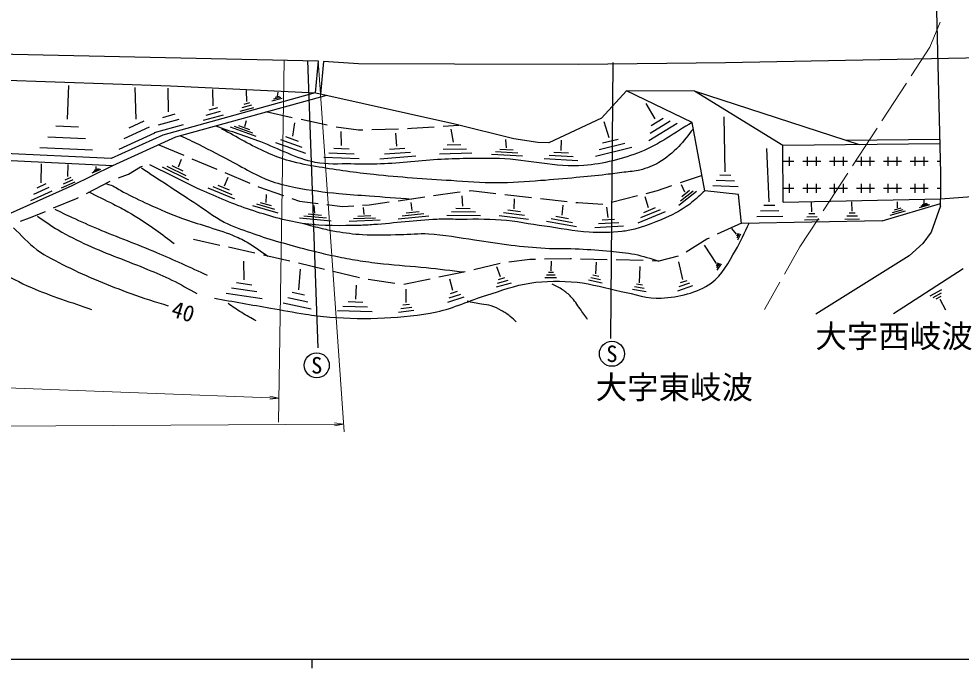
# Model space of a CAD drawing. Units: millimetres, scale not verified. Extents: x 40000 to 680000, y 20000 to 380000.
# Drawn here: x 235391 to 340239, y 204000 to 276265 of the extents above; entities that cross this region are included whole.
import ezdxf
from ezdxf.enums import TextEntityAlignment as Align

# ---------------------------------------------------------------- set-up
doc = ezdxf.new("R2010")
doc.units = ezdxf.units.MM
doc.header["$LTSCALE"] = 1000
for name, color, linetype, lineweight in [('M-BGD', 7, 'Continuous', 25), ('M-BMK-HTXT', 7, 'Continuous', 13), ('M-STR-HTXT', 7, 'Continuous', 13), ('M-STR-STR1', 1, 'Continuous', 25), ('M-STR-STRC', 7, 'Continuous', 25), ('M-TTL-BAND', 7, 'Continuous', 25)]:
    doc.layers.add(name, color=color, linetype=linetype, lineweight=lineweight)
doc.styles.add('ＭＳ ゴシック', font='')
doc.styles.get('ＭＳ ゴシック').set_extended_font_data('MS Gothic')

# ---------------------------------------------------------------- blocks, each defined once
blk = doc.blocks.new('open_arrow')
at = {"color": 0, "linetype": 'Continuous', "lineweight": -2}
blk.add_lwpolyline([(7.5, 1.25), (0, 0), (7.5, -1.25)], dxfattribs=at)

msp = doc.modelspace()

# ---------------------------------------------------------------- linework, layer by layer
at = {"layer": 'M-BGD'}
for p, q in [((229568, 272458), (268701, 271584)), ((268701, 271584), (268377, 268013)), ((353991, 272151), (314033, 271352)), ((273188, 271255), (269295, 271504)), ((283877, 271239), (273188, 271255)), ((297650, 271189), (283877, 271239)), ((314033, 271352), (297650, 271189)), ((252269, 268787), (229293, 269562)), ((240801, 265097), (240968, 268848)), ((248443, 265110), (248351, 268616)), ((252041, 265925), (252011, 268547)), ((268419, 268011), (252269, 268787)), ((268377, 268013), (251410, 263321)), ((269629, 267739), (252838, 263095)), ((256997, 266573), (256976, 268407)), ((260742, 267063), (260728, 268302)), ((264679, 267399), (263534, 267120)), ((264537, 267507), (263719, 267308)), ((264395, 267615), (263904, 267496)), ((264164, 267654), (264229, 268098)), ((283915, 264528), (268419, 268011)), ((302995, 268268), (300223, 265215)), ((310587, 268218), (302995, 268268)), ((310312, 264728), (302995, 268268)), ((328917, 262249), (310587, 268218)), ((320401, 262180), (310587, 268218)), ((257481, 266373), (256519, 266108)), ((261510, 266373), (259994, 265956)), ((261289, 266651), (260207, 266353)), ((261069, 266928), (260419, 266749)), ((306193, 265140), (305204, 266825)), ((252734, 265639), (251359, 265260)), ((258134, 265552), (255890, 264934)), ((257808, 265963), (256205, 265521)), ((262890, 265937), (265813, 265302)), ((313985, 259248), (313878, 265361)), ((242020, 264207), (239509, 264319)), ((249308, 264876), (247612, 264103)), ((253667, 264465), (250459, 263582)), ((253200, 265052), (250909, 264421)), ((261437, 263551), (259402, 264287)), ((261092, 263917), (259871, 264359)), ((260523, 264284), (260708, 264942)), ((265861, 263204), (266097, 264699)), ((266787, 265090), (269710, 264455)), ((270684, 264245), (273188, 263911)), ((279097, 264080), (281621, 264243)), ((282616, 264307), (284330, 264418)), ((290458, 262904), (283915, 264528)), ((300223, 265215), (294354, 262480)), ((301086, 263023), (300535, 264793)), ((308645, 264603), (305499, 262680)), ((307866, 264890), (305618, 263516)), ((307087, 265177), (305738, 264353)), ((311710, 257123), (310312, 264728)), ((251410, 263321), (245670, 260704)), ((250487, 263528), (246531, 261725)), ((249898, 264202), (247071, 262914)), ((261782, 263184), (258933, 264216)), ((271283, 262152), (271269, 263728)), ((273188, 263911), (273653, 263925)), ((274649, 263953), (277639, 264039)), ((277451, 262102), (277325, 263555)), ((278636, 264067), (279097, 264080)), ((283754, 262549), (283496, 264004)), ((242801, 262920), (238616, 263105)), ((252838, 263095), (245825, 259898)), ((250976, 262246), (253732, 261084)), ((267320, 261272), (263981, 262479)), ((266922, 261943), (264537, 262805)), ((266524, 262614), (265093, 263131)), ((284583, 262244), (283040, 262206)), ((289648, 261899), (289592, 262838)), ((293143, 262505), (290458, 262904)), ((294354, 262480), (293143, 262505)), ((295748, 261612), (295776, 262764)), ((302828, 262396), (299956, 261684)), ((302070, 262843), (300347, 262416)), ((337849, 262339), (320401, 262163)), ((320420, 255868), (320401, 262180)), ((337838, 262837), (327432, 262733)), ((245825, 259898), (218201, 261258)), ((245670, 260704), (218237, 262054)), ((243583, 261632), (237724, 261892)), ((272705, 261223), (269877, 261330)), ((272135, 261770), (270438, 261834)), ((278955, 261405), (276089, 261186)), ((278339, 261845), (276620, 261714)), ((285784, 261299), (282183, 261211)), ((285184, 261771), (282612, 261709)), ((291429, 260969), (287967, 261161)), ((290915, 261309), (288443, 261447)), ((290402, 261650), (288919, 261732)), ((296547, 261307), (294936, 261405)), ((303586, 261948), (299565, 260952)), ((318889, 255910), (318634, 261823)), ((237891, 258032), (237912, 260119)), ((240856, 258709), (240870, 260056)), ((253137, 259802), (253474, 260661)), ((254650, 260697), (257407, 259536)), ((273275, 260677), (269316, 260825)), ((279570, 260964), (275558, 260658)), ((297602, 260475), (293843, 260702)), ((297074, 260891), (294390, 261053)), ((320406, 260407), (321619, 260407)), ((321121, 260906), (321121, 259909)), ((322616, 260407), (324610, 260407)), ((323115, 260906), (323115, 259909)), ((324112, 260906), (324112, 259909)), ((325607, 260407), (327601, 260407)), ((326106, 260906), (326106, 259909)), ((327102, 260906), (327102, 259909)), ((328598, 260407), (330592, 260407)), ((329096, 260906), (329096, 259909)), ((330093, 260906), (330093, 259909)), ((331589, 260407), (333583, 260407)), ((332087, 260906), (332087, 259909)), ((333084, 260906), (333084, 259909)), ((334580, 260407), (336574, 260407)), ((335078, 260906), (335078, 259909)), ((336075, 260906), (336075, 259909)), ((337571, 260407), (337874, 260407)), ((245825, 259898), (241270, 257662)), ((244494, 259515), (243514, 259086)), ((244351, 259549), (243651, 259242)), ((244207, 259582), (243787, 259398)), ((243995, 259553), (243984, 259837)), ((247587, 258961), (248934, 259806)), ((248934, 259806), (249165, 259862)), ((254297, 258312), (251377, 259763)), ((253992, 258806), (251907, 259842)), ((253687, 259300), (252436, 259921)), ((258325, 259149), (261082, 257987)), ((241611, 258095), (240082, 257409)), ((241396, 258356), (240304, 257866)), ((241182, 258617), (240526, 258323)), ((242911, 256823), (245570, 258191)), ((246497, 258556), (247587, 258961)), ((258275, 257673), (258663, 258662)), ((309003, 258041), (311341, 258847)), ((315014, 258186), (312991, 258285)), ((314599, 258813), (313385, 258873)), ((241270, 257662), (231405, 253276)), ((239060, 257081), (236692, 256018)), ((238727, 257485), (237036, 256726)), ((238394, 257889), (237380, 257434)), ((259407, 256182), (256453, 257405)), ((259115, 256686), (257004, 257560)), ((258822, 257191), (257556, 257715)), ((262000, 257600), (262046, 257581)), ((262046, 257581), (264821, 256605)), ((281544, 256606), (284161, 256990)), ((284161, 256990), (284505, 257028)), ((285496, 257138), (285681, 257159)), ((285681, 257159), (288468, 256842)), ((305202, 256843), (306446, 257159)), ((306446, 257159), (308061, 257716)), ((310808, 257063), (308833, 255490)), ((310404, 257104), (308993, 255981)), ((309496, 256986), (309130, 257784)), ((310000, 257146), (309153, 256471)), ((315469, 256724), (311710, 257123)), ((315429, 257558), (312597, 257698)), ((320415, 257416), (321619, 257416)), ((321121, 257915), (321121, 256918)), ((322616, 257416), (324610, 257416)), ((323115, 257915), (323115, 256918)), ((324112, 257915), (324112, 256918)), ((325607, 257416), (327601, 257416)), ((326106, 257915), (326106, 256918)), ((327102, 257915), (327102, 256918)), ((328598, 257416), (330592, 257416)), ((329096, 257915), (329096, 256918)), ((330093, 257915), (330093, 256918)), ((331589, 257416), (333583, 257416)), ((332087, 257915), (332087, 256918)), ((333084, 257915), (333084, 256918)), ((334580, 257416), (336574, 257416)), ((335078, 257915), (335078, 256918)), ((336075, 257915), (336075, 256918)), ((337571, 257416), (337914, 257416)), ((239265, 255215), (241808, 256255)), ((241808, 256255), (242024, 256366)), ((262895, 255825), (262946, 256701)), ((265761, 256274), (266604, 255977)), ((266604, 255977), (268686, 255721)), ((274370, 255555), (276612, 255883)), ((277598, 256028), (280558, 256462)), ((279172, 254929), (279025, 255836)), ((284800, 255400), (284702, 256557)), ((289458, 256730), (292430, 256393)), ((290513, 255125), (290555, 256227)), ((293421, 256280), (296393, 255943)), ((297383, 255831), (297583, 255808)), ((301337, 255863), (304236, 256598)), ((305450, 255225), (305085, 256439)), ((315794, 253502), (315469, 256724)), ((320420, 255868), (337929, 256239)), ((328105, 254874), (328087, 255915)), ((333160, 255228), (333174, 255900)), ((336128, 255718), (336111, 256072)), ((337931, 255470), (337929, 256239)), ((236574, 254114), (238342, 254837)), ((264257, 254643), (261443, 255447)), ((263872, 255050), (261862, 255625)), ((263487, 255457), (262281, 255802)), ((268321, 254651), (268253, 255482)), ((269675, 255600), (271416, 255386)), ((271416, 255386), (272651, 255457)), ((273646, 255514), (274370, 255555)), ((273815, 254488), (273747, 255286)), ((279931, 254800), (278477, 254654)), ((285622, 255135), (284022, 255150)), ((291202, 254794), (289805, 254967)), ((295860, 254401), (295944, 255525)), ((297583, 255808), (300368, 255644)), ((300955, 254145), (300814, 255319)), ((306733, 255000), (304573, 254101)), ((306179, 255225), (304883, 254686)), ((319963, 254893), (317903, 254868)), ((319525, 255506), (318289, 255491)), ((323616, 254787), (323598, 255821)), ((331464, 253777), (337930, 255720)), ((333991, 254872), (332304, 254391)), ((333754, 255027), (332549, 254684)), ((333518, 255182), (332795, 254976)), ((336703, 255570), (335584, 255238)), ((336537, 255640), (335738, 255403)), ((336372, 255711), (335892, 255569)), ((337931, 255470), (336918, 252516)), ((235563, 253733), (236574, 254114)), ((270129, 253737), (266632, 254086)), ((269607, 254064), (267109, 254314)), ((269085, 254391), (267586, 254541)), ((275588, 253849), (272161, 253709)), ((275076, 254095), (272628, 253995)), ((274564, 254341), (273095, 254281)), ((280997, 254292), (277606, 253952)), ((280464, 254546), (278041, 254303)), ((286753, 254354), (283021, 254389)), ((286188, 254744), (283522, 254769)), ((292105, 253945), (288845, 254347)), ((291654, 254370), (289325, 254657)), ((297006, 253564), (294621, 253989)), ((296557, 254024), (295126, 254279)), ((301664, 253918), (300308, 253850)), ((307287, 254776), (304262, 253517)), ((331464, 253777), (315794, 253502)), ((320402, 254281), (317518, 254246)), ((324438, 253883), (322827, 253855)), ((324201, 254224), (323051, 254203)), ((323965, 254564), (323275, 254552)), ((328932, 253964), (327311, 253935)), ((328695, 254306), (327536, 254286)), ((328457, 254649), (327762, 254637)), ((297455, 253105), (294116, 253699)), ((302662, 253180), (299497, 253022)), ((302163, 253549), (299903, 253436)), ((315815, 253529), (313094, 252287)), ((315243, 252314), (314741, 252946)), ((257750, 251052), (254830, 251700)), ((311932, 251756), (309638, 250314)), ((312187, 251873), (311932, 251756)), ((315386, 252377), (315240, 252077)), ((315538, 252346), (315295, 251846)), ((315690, 252315), (315350, 251616)), ((336918, 252516), (335989, 251250)), ((261643, 250188), (258723, 250836)), ((313021, 249047), (311699, 251095)), ((335989, 251250), (334470, 249899)), ((263086, 249867), (262616, 249972)), ((265528, 249291), (263086, 249867)), ((296739, 249562), (293882, 249508)), ((296872, 249558), (296739, 249562)), ((308767, 249847), (306614, 249309)), ((334470, 249899), (324087, 243400)), ((260454, 247227), (260443, 249278)), ((269409, 248374), (266499, 249062)), ((288929, 249024), (286021, 248326)), ((288985, 247564), (288580, 248675)), ((292265, 249477), (289915, 249168)), ((292885, 249489), (292265, 249477)), ((294606, 248207), (294651, 249311)), ((300859, 249456), (297869, 249533)), ((299598, 247894), (299668, 249168)), ((304846, 249354), (301856, 249431)), ((304456, 246899), (304515, 248691)), ((306614, 249309), (305842, 249328)), ((309282, 247246), (308829, 249225)), ((313195, 249094), (312981, 248795)), ((313366, 249040), (313010, 248540)), ((313537, 248985), (313038, 248286)), ((266530, 246103), (266738, 248392)), ((273291, 247458), (270380, 248145)), ((284904, 248058), (282120, 247500)), ((285051, 248093), (284904, 248058)), ((295231, 247458), (293920, 247458)), ((295055, 247739), (294118, 247739)), ((294879, 248020), (294317, 248020)), ((300111, 247221), (299025, 247458)), ((299912, 247601), (299260, 247744)), ((332697, 243484), (340463, 248464)), ((261310, 246641), (259602, 246903)), ((272869, 245077), (272967, 246613)), ((277224, 246817), (274265, 247249)), ((281142, 247304), (278210, 246717)), ((283692, 246046), (283331, 247310)), ((290165, 246858), (288486, 246403)), ((289797, 247143), (288599, 246818)), ((289430, 247428), (288711, 247233)), ((300310, 246840), (298789, 247172)), ((304987, 246249), (303888, 246436)), ((304778, 246620), (304119, 246733)), ((310347, 246545), (308669, 245969)), ((310022, 246834), (308824, 246422)), ((309698, 247122), (308978, 246875)), ((262457, 245098), (258471, 245710)), ((261884, 245869), (259037, 246307)), ((267159, 245501), (265818, 245793)), ((278497, 244686), (278497, 246179)), ((284528, 245597), (283230, 245185)), ((284156, 245908), (283377, 245661)), ((305196, 245877), (303658, 246139)), ((336799, 245445), (338093, 246144)), ((337135, 245268), (338059, 245767)), ((337471, 245091), (338025, 245391)), ((267929, 243940), (264799, 244621)), ((267544, 244720), (265309, 245207)), ((273673, 244711), (272021, 244759)), ((278864, 244491), (278130, 244387)), ((284900, 245287), (283082, 244710)), ((337849, 245057), (338484, 243891)), ((274709, 243654), (270854, 243767)), ((274191, 244182), (271438, 244263)), ((279354, 243820), (277641, 243575)), ((279109, 244156), (277885, 243981))]:
    msp.add_line(p, q, dxfattribs=at)
for points, knots in [([(310312, 264728), (308404, 263640), (306631, 262272), (304589, 261464), (302571, 260665), (300422, 260112), (298258, 259944), (295134, 259702), (292020, 260597), (288888, 260704), (286723, 260777), (284553, 260715), (282389, 260619), (280134, 260520), (277892, 260197), (275636, 260113), (274539, 260072), (273441, 260090), (272344, 260113), (271021, 260141), (269674, 260018), (268377, 260282), (266257, 260713), (264331, 261818), (262299, 262561), (260644, 263166), (258979, 263743), (257319, 264334)], [0, 0, 0, 0, 1, 1, 1, 2, 2, 2, 3, 3, 3, 4, 4, 4, 5, 5, 5, 6, 6, 6, 7, 7, 7, 8, 8, 8, 9, 9, 9, 9]), ([(253378, 263244), (254044, 262932), (254718, 262634), (255378, 262308), (256686, 261660), (257969, 260963), (259260, 260282), (260107, 259835), (260930, 259345), (261793, 258931), (262372, 258653), (262957, 258379), (263565, 258172), (264418, 257881), (265299, 257672), (266182, 257496), (267771, 257181), (269383, 256994), (270993, 256821), (272116, 256700), (273244, 256653), (274370, 256568), (275939, 256449), (277507, 256329), (279076, 256210)], [0, 0, 0, 0, 1, 1, 1, 2, 2, 2, 3, 3, 3, 4, 4, 4, 5, 5, 5, 6, 6, 6, 7, 7, 7, 8, 8, 8, 8]), ([(310413, 263996), (309878, 263349), (309406, 262645), (308809, 262054), (308141, 261393), (307426, 260757), (306614, 260282), (305961, 259899), (305236, 259633), (304504, 259438), (303928, 259284), (303323, 259264), (302732, 259184), (302057, 259094), (301382, 259008), (300706, 258931), (299610, 258807), (298512, 258697), (297414, 258594), (296092, 258470), (294771, 258347), (293447, 258256), (291816, 258144), (290185, 258004), (288551, 258003), (286860, 258001), (285173, 258148), (283486, 258256), (280613, 258440), (277738, 258621), (274876, 258931), (272843, 259152), (270815, 259429), (268799, 259775), (267695, 259965), (266584, 260144), (265507, 260451), (264642, 260696), (263796, 261015), (262975, 261379), (261260, 262140), (259654, 263124), (257994, 263996)], [0, 0, 0, 0, 1, 1, 1, 2, 2, 2, 3, 3, 3, 4, 4, 4, 5, 5, 5, 6, 6, 6, 7, 7, 7, 8, 8, 8, 9, 9, 9, 10, 10, 10, 11, 11, 11, 12, 12, 12, 13, 13, 13, 14, 14, 14, 14]), ([(311710, 257123), (311222, 256685), (310765, 256207), (310244, 255808), (309711, 255400), (309152, 255020), (308556, 254711), (307076, 253943), (305516, 253310), (303913, 252854), (303446, 252721), (302962, 252648), (302478, 252601), (301274, 252481), (300057, 252449), (298849, 252516), (297176, 252609), (295528, 252962), (293869, 253191), (292264, 253413), (290672, 253740), (289057, 253867), (287374, 253998), (285681, 253937), (283993, 253951), (283289, 253957), (282585, 253981), (281882, 253951), (279541, 253853), (277214, 253520), (274876, 253360), (274342, 253324), (273808, 253282), (273273, 253276), (271274, 253251), (269259, 253173), (267279, 253445), (265326, 253713), (263418, 254278), (261540, 254880), (259639, 255489), (257794, 256267), (255969, 257074), (253932, 257976), (251973, 259044), (249975, 260029)], [0, 0, 0, 0, 1, 1, 1, 2, 2, 2, 3, 3, 3, 4, 4, 4, 5, 5, 5, 6, 6, 6, 7, 7, 7, 8, 8, 8, 9, 9, 9, 10, 10, 10, 11, 11, 11, 12, 12, 12, 13, 13, 13, 14, 14, 14, 15, 15, 15, 15]), ([(284904, 248058), (283503, 248222), (282104, 248404), (280701, 248549), (279127, 248711), (277546, 248799), (275974, 248971), (275099, 249066), (274226, 249175), (273357, 249309), (272566, 249430), (271777, 249567), (270993, 249731), (269691, 250002), (268399, 250326), (267111, 250659), (266093, 250922), (265079, 251201), (264072, 251503), (263109, 251793), (262148, 252090), (261202, 252432), (260204, 252792), (259189, 253125), (258248, 253613), (257056, 254231), (255995, 255074), (254871, 255808), (252924, 257080), (250982, 258361), (249037, 259638)], [0, 0, 0, 0, 1, 1, 1, 2, 2, 2, 3, 3, 3, 4, 4, 4, 5, 5, 5, 6, 6, 6, 7, 7, 7, 8, 8, 8, 9, 9, 9, 10, 10, 10, 10]), ([(243126, 257029), (244058, 256566), (244997, 256113), (245924, 255639), (246462, 255364), (247006, 255101), (247528, 254795), (248598, 254168), (249633, 253480), (250651, 252769), (251343, 252286), (252001, 251756), (252677, 251250)], [0, 0, 0, 0, 1, 1, 1, 2, 2, 2, 3, 3, 3, 4, 4, 4, 4]), ([(245039, 257926), (245249, 257867), (245468, 257833), (245670, 257750), (246148, 257552), (246563, 257229), (247021, 256990), (247935, 256512), (248867, 256065), (249807, 255639), (251058, 255072), (252317, 254514), (253605, 254036), (254464, 253716), (255352, 253481), (256222, 253191), (257210, 252863), (258212, 252571), (259176, 252178), (259724, 251956), (260266, 251711), (260780, 251419), (261585, 250961), (262317, 250384), (263086, 249867)], [0, 0, 0, 0, 1, 1, 1, 2, 2, 2, 3, 3, 3, 4, 4, 4, 5, 5, 5, 6, 6, 6, 7, 7, 7, 8, 8, 8, 8]), ([(256391, 247705), (254505, 248549), (252636, 249429), (250735, 250237), (248586, 251151), (246387, 251946), (244236, 252854), (243272, 253260), (242316, 253683), (241366, 254120), (240714, 254419), (240071, 254739), (239424, 255048)], [0, 0, 0, 0, 1, 1, 1, 2, 2, 2, 3, 3, 3, 4, 4, 4, 4]), ([(237483, 254289), (238242, 253782), (238974, 253232), (239762, 252769), (240825, 252145), (241932, 251595), (243054, 251081), (245234, 250083), (247512, 249311), (249722, 248380), (250628, 247999), (251541, 247631), (252423, 247198), (253373, 246733), (254280, 246185), (255209, 245679)], [0, 0, 0, 0, 1, 1, 1, 2, 2, 2, 3, 3, 3, 4, 4, 4, 5, 5, 5, 5]), ([(234782, 253023), (235654, 252207), (236435, 251281), (237398, 250575), (238414, 249830), (239560, 249274), (240690, 248718), (243021, 247571), (245433, 246589), (247865, 245679), (249223, 245171), (250623, 244779), (252001, 244328)], [0, 0, 0, 0, 1, 1, 1, 2, 2, 2, 3, 3, 3, 4, 4, 4, 4]), ([(257150, 245172), (259232, 244807), (261314, 244439), (263397, 244075), (264691, 243849), (265980, 243594), (267279, 243400), (268177, 243266), (269075, 243125), (269981, 243062), (272002, 242922), (274035, 242875), (276058, 242978), (278010, 243077), (279974, 243229), (281882, 243653), (283793, 244078), (285582, 244936), (287453, 245510), (289046, 245999), (290616, 246620), (292265, 246861), (293991, 247113), (295761, 247109), (297498, 246945), (299157, 246789), (300756, 246240), (302394, 245932), (303880, 245652), (305358, 245077), (306868, 245172), (308804, 245295), (310851, 245745), (312439, 246861), (313673, 247728), (314352, 249204), (315140, 250490), (315728, 251450), (316138, 252508), (316637, 253517)], [0, 0, 0, 0, 1, 1, 1, 2, 2, 2, 3, 3, 3, 4, 4, 4, 5, 5, 5, 6, 6, 6, 7, 7, 7, 8, 8, 8, 9, 9, 9, 10, 10, 10, 11, 11, 11, 12, 12, 12, 13, 13, 13, 13]), ([(267059, 253479), (267751, 253299), (268440, 253102), (269136, 252938), (269668, 252813), (270201, 252689), (270740, 252601), (271691, 252445), (272649, 252319), (273610, 252263), (275015, 252181), (276424, 252244), (277831, 252263), (278872, 252277), (279914, 252401), (280954, 252347), (282683, 252258), (284388, 251909), (286103, 251672), (287455, 251485), (288799, 251240), (290155, 251081), (291417, 250933), (292684, 250814), (293953, 250743), (295217, 250673), (296486, 250719), (297751, 250659), (298907, 250604), (300061, 250520), (301212, 250406), (302115, 250316), (303024, 250248), (303913, 250068), (304830, 249883), (305714, 249562), (306614, 249309)], [0, 0, 0, 0, 1, 1, 1, 2, 2, 2, 3, 3, 3, 4, 4, 4, 5, 5, 5, 6, 6, 6, 7, 7, 7, 8, 8, 8, 9, 9, 9, 10, 10, 10, 11, 11, 11, 12, 12, 12, 12]), ([(229126, 251841), (230027, 250997), (230894, 250117), (231827, 249309), (232236, 248955), (232641, 248591), (233093, 248296), (234263, 247532), (235530, 246920), (236807, 246354), (238973, 245396), (241253, 244722), (243476, 243906)], [0, 0, 0, 0, 1, 1, 1, 2, 2, 2, 3, 3, 3, 4, 4, 4, 4]), ([(298680, 242809), (298399, 243203), (298122, 243600), (297836, 243991), (297503, 244445), (297212, 244935), (296823, 245341), (296546, 245630), (296224, 245875), (295894, 246101), (295532, 246350), (295131, 246536), (294749, 246753)], [0, 0, 0, 0, 1, 1, 1, 2, 2, 2, 3, 3, 3, 4, 4, 4, 4]), ([(261793, 242640), (261258, 242950), (260714, 243244), (260189, 243569), (259675, 243887), (259179, 244235), (258675, 244568)], [0, 0, 0, 0, 1, 1, 1, 2, 2, 2, 2]), ([(290745, 242556), (290520, 242753), (290308, 242965), (290070, 243147), (289748, 243393), (289411, 243624), (289057, 243822), (288706, 244019), (288346, 244212), (287960, 244328), (287606, 244435), (287227, 244431), (286863, 244497), (286325, 244595), (285793, 244722), (285259, 244835)], [0, 0, 0, 0, 1, 1, 1, 2, 2, 2, 3, 3, 3, 4, 4, 4, 5, 5, 5, 5])]:
    msp.add_open_spline(points, degree=3, knots=knots, dxfattribs=at)
at = {"layer": 'M-BMK-HTXT'}
for p, q in [((337897, 275877), (336749, 273112)), ((336749, 273112), (334685, 269940)), ((334142, 269104), (331424, 264926)), ((330880, 264090), (328162, 259911)), ((327618, 259076), (324900, 254897)), ((324356, 254061), (322293, 250889)), ((322293, 250889), (320565, 247832)), ((320075, 246964), (318347, 243906))]:
    msp.add_line(p, q, dxfattribs=at)
at = {"layer": 'M-STR-HTXT'}
for p, q in [((264911, 271669), (264282, 231377)), ((268701, 271584), (271579, 230291)), ((264324, 234060), (106063, 239968)), ((271520, 231143), (173350, 230588))]:
    msp.add_line(p, q, dxfattribs=at)
at = {"layer": 'M-STR-STR1'}
for p, q in [((337386, 282540), (337924, 259080)), ((337924, 259080), (337929, 256239)), ((337929, 256239), (342444, 256566))]:
    msp.add_line(p, q, dxfattribs=at)
at = {"layer": 'M-STR-STRC'}
for p, q in [((267493, 271611), (268677, 239661)), ((269295, 271504), (268966, 267888)), ((301499, 271389), (301214, 240690))]:
    msp.add_line(p, q, dxfattribs=at)
for centre in [(301381, 238986), (268538, 237706)]:
    msp.add_circle(centre, 1393, dxfattribs=at)
at = {"layer": 'M-TTL-BAND'}
for p, q in [((40000, 205000), (579000, 205000)), ((268000, 205000), (268000, 204000))]:
    msp.add_line(p, q, dxfattribs=at)

# ---------------------------------------------------------------- block references
at = {"layer": 'M-STR-HTXT', "xscale": 133, "yscale": 133}
for p, rotation in [((264324, 234060), 177.9), ((271520, 231143), 180.3)]:
    msp.add_blockref('open_arrow', p, dxfattribs=dict(at, rotation=rotation))

# ---------------------------------------------------------------- texts
at = {"layer": 'M-BGD', "style": 'ＭＳ ゴシック'}
msp.add_text('40', height=1833, rotation=342.511, dxfattribs=at).set_placement((252051, 242663), align=Align.BOTTOM_LEFT)
at = {"layer": 'M-BMK-HTXT', "style": 'ＭＳ ゴシック'}
for s, p in [('大字西岐波', (324025, 238893)), ('大字東岐波', (299572, 233199))]:
    msp.add_text(s, height=2566, dxfattribs=at).set_placement(p, align=Align.BOTTOM_LEFT)
at = {"layer": 'M-STR-STRC', "style": 'ＭＳ ゴシック'}
for p in [(301381, 238986), (268538, 237706)]:
    msp.add_text('S', height=1833, dxfattribs=at).set_placement(p, align=Align.MIDDLE_CENTER)

doc.saveas('drawing.dxf')
